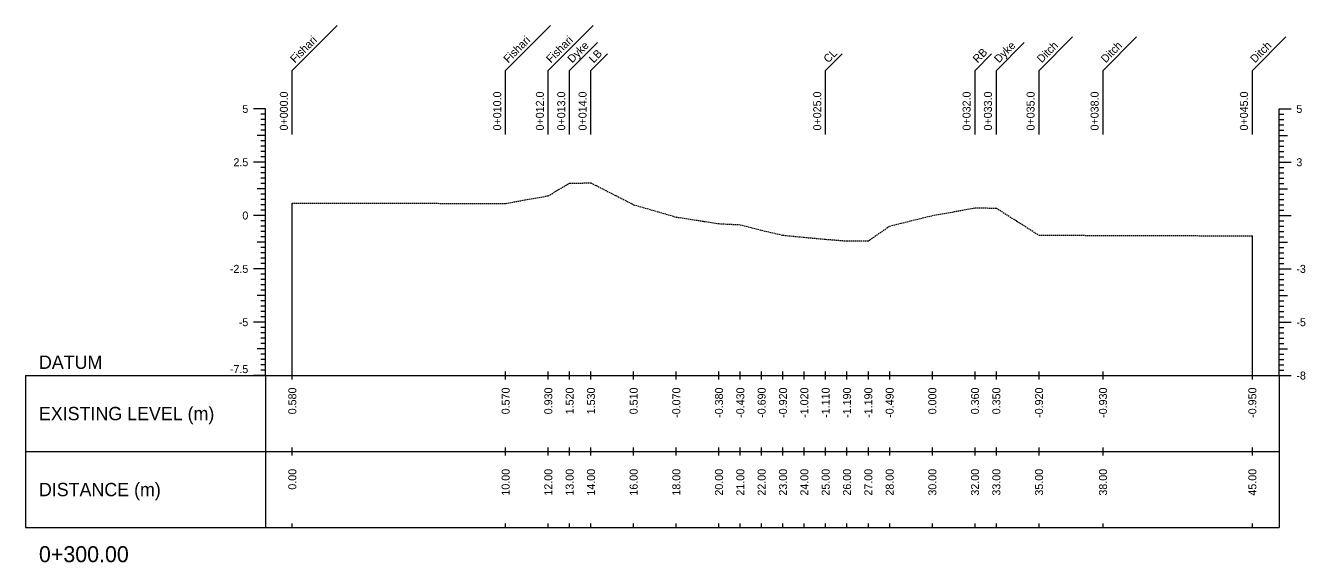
# Model space of a CAD drawing. Header units: inches. Extents: x -603 to 646, y -2572 to -1030.
# Drawn here: x -602.9 to -362.9, y -2572.2 to -2471.6 of the extents above; entities that cross this region are included whole.
import ezdxf
from ezdxf.enums import TextEntityAlignment as Align

# ---------------------------------------------------------------- set-up
doc = ezdxf.new("R2010")
doc.units = ezdxf.units.IN
doc.header["$MEASUREMENT"] = 0
doc.linetypes.add('HIDDEN', pattern=[0.375, 0.25, -0.125])
doc.layers.add('CS_Drawing', color=7, linetype='Continuous')
doc.layers.add('GL', color=3, linetype='HIDDEN')

msp = doc.modelspace()

# ---------------------------------------------------------------- linework, layer by layer
at = {"layer": 'CS_Drawing'}
for p, q in [((-552.86, -2480), (-544.44, -2471.58)), ((-512.86, -2480), (-504.44, -2471.58)), ((-504.86, -2480), (-496.44, -2471.58)), ((-412.86, -2480), (-406.56, -2473.7)), ((-400.86, -2480), (-394.56, -2473.7)), ((-372.86, -2480), (-366.56, -2473.7)), ((-500.86, -2480), (-495.62, -2474.76)), ((-420.86, -2480), (-415.62, -2474.76)), ((-496.86, -2480), (-493.74, -2476.88)), ((-452.86, -2480), (-449.74, -2476.88)), ((-424.86, -2480), (-421.74, -2476.88)), ((-552.86, -2492), (-552.86, -2480)), ((-512.86, -2492), (-512.86, -2480)), ((-504.86, -2492), (-504.86, -2480)), ((-500.86, -2492), (-500.86, -2480)), ((-496.86, -2492), (-496.86, -2480)), ((-452.86, -2492), (-452.86, -2480)), ((-424.86, -2492), (-424.86, -2480)), ((-420.86, -2492), (-420.86, -2480)), ((-412.86, -2492), (-412.86, -2480)), ((-400.86, -2492), (-400.86, -2480)), ((-372.86, -2492), (-372.86, -2480)), ((-557.86, -2487.2), (-560.11, -2487.2)), ((-557.86, -2487.2), (-559.44, -2487.2)), ((-557.86, -2487.2), (-558.76, -2487.2)), ((-557.86, -2488.2), (-558.76, -2488.2)), ((-557.86, -2537.2), (-557.86, -2487.2)), ((-367.86, -2487.2), (-365.61, -2487.2)), ((-367.86, -2487.2), (-366.29, -2487.2)), ((-367.86, -2487.2), (-366.96, -2487.2)), ((-367.86, -2537.2), (-367.86, -2487.2)), ((-367.86, -2488.2), (-366.96, -2488.2)), ((-557.86, -2489.2), (-558.76, -2489.2)), ((-557.86, -2490.2), (-558.76, -2490.2)), ((-367.86, -2489.2), (-366.96, -2489.2)), ((-367.86, -2490.2), (-366.96, -2490.2)), ((-557.86, -2492.2), (-559.44, -2492.2)), ((-557.86, -2491.2), (-558.76, -2491.2)), ((-557.86, -2492.2), (-558.76, -2492.2)), ((-367.86, -2491.2), (-366.96, -2491.2)), ((-367.86, -2492.2), (-366.29, -2492.2)), ((-367.86, -2492.2), (-366.96, -2492.2)), ((-557.86, -2493.2), (-558.76, -2493.2)), ((-557.86, -2494.2), (-558.76, -2494.2)), ((-557.86, -2495.2), (-558.76, -2495.2)), ((-367.86, -2493.2), (-366.96, -2493.2)), ((-367.86, -2494.2), (-366.96, -2494.2)), ((-367.86, -2495.2), (-366.96, -2495.2)), ((-557.86, -2497.2), (-560.11, -2497.2)), ((-557.86, -2497.2), (-559.44, -2497.2)), ((-557.86, -2496.2), (-558.76, -2496.2)), ((-557.86, -2497.2), (-558.76, -2497.2)), ((-367.86, -2496.2), (-366.96, -2496.2)), ((-367.86, -2497.2), (-365.61, -2497.2)), ((-367.86, -2497.2), (-366.29, -2497.2)), ((-367.86, -2497.2), (-366.96, -2497.2)), ((-557.86, -2498.2), (-558.76, -2498.2)), ((-557.86, -2499.2), (-558.76, -2499.2)), ((-557.86, -2500.2), (-558.76, -2500.2)), ((-367.86, -2498.2), (-366.96, -2498.2)), ((-367.86, -2499.2), (-366.96, -2499.2)), ((-367.86, -2500.2), (-366.96, -2500.2)), ((-557.86, -2502.2), (-559.44, -2502.2)), ((-557.86, -2501.2), (-558.76, -2501.2)), ((-557.86, -2502.2), (-558.76, -2502.2)), ((-367.86, -2501.2), (-366.96, -2501.2)), ((-367.86, -2502.2), (-366.29, -2502.2)), ((-367.86, -2502.2), (-366.96, -2502.2)), ((-557.86, -2503.2), (-558.76, -2503.2)), ((-557.86, -2504.2), (-558.76, -2504.2)), ((-552.86, -2537.2), (-552.86, -2504.88)), ((-367.86, -2503.2), (-366.96, -2503.2)), ((-367.86, -2504.2), (-366.96, -2504.2)), ((-557.86, -2507.2), (-560.11, -2507.2)), ((-557.86, -2507.2), (-559.44, -2507.2)), ((-557.86, -2505.2), (-558.76, -2505.2)), ((-557.86, -2506.2), (-558.76, -2506.2)), ((-557.86, -2507.2), (-558.76, -2507.2)), ((-367.86, -2505.2), (-366.96, -2505.2)), ((-367.86, -2506.2), (-366.96, -2506.2)), ((-367.86, -2507.2), (-365.61, -2507.2)), ((-367.86, -2507.2), (-366.29, -2507.2)), ((-367.86, -2507.2), (-366.96, -2507.2)), ((-557.86, -2508.2), (-558.76, -2508.2)), ((-557.86, -2509.2), (-558.76, -2509.2)), ((-367.86, -2508.2), (-366.96, -2508.2)), ((-367.86, -2509.2), (-366.96, -2509.2)), ((-557.86, -2512.2), (-559.44, -2512.2)), ((-557.86, -2510.2), (-558.76, -2510.2)), ((-557.86, -2511.2), (-558.76, -2511.2)), ((-557.86, -2512.2), (-558.76, -2512.2)), ((-372.86, -2537.2), (-372.86, -2511)), ((-367.86, -2510.2), (-366.96, -2510.2)), ((-367.86, -2511.2), (-366.96, -2511.2)), ((-367.86, -2512.2), (-366.29, -2512.2)), ((-367.86, -2512.2), (-366.96, -2512.2)), ((-557.86, -2513.2), (-558.76, -2513.2)), ((-557.86, -2514.2), (-558.76, -2514.2)), ((-367.86, -2513.2), (-366.96, -2513.2)), ((-367.86, -2514.2), (-366.96, -2514.2)), ((-557.86, -2515.2), (-558.76, -2515.2)), ((-557.86, -2516.2), (-558.76, -2516.2)), ((-367.86, -2515.2), (-366.96, -2515.2)), ((-367.86, -2516.2), (-366.96, -2516.2)), ((-557.86, -2517.2), (-560.11, -2517.2)), ((-557.86, -2517.2), (-559.44, -2517.2)), ((-557.86, -2517.2), (-558.76, -2517.2)), ((-557.86, -2518.2), (-558.76, -2518.2)), ((-557.86, -2519.2), (-558.76, -2519.2)), ((-367.86, -2517.2), (-365.61, -2517.2)), ((-367.86, -2517.2), (-366.29, -2517.2)), ((-367.86, -2517.2), (-366.96, -2517.2)), ((-367.86, -2518.2), (-366.96, -2518.2)), ((-367.86, -2519.2), (-366.96, -2519.2)), ((-557.86, -2520.2), (-558.76, -2520.2)), ((-557.86, -2521.2), (-558.76, -2521.2)), ((-367.86, -2520.2), (-366.96, -2520.2)), ((-367.86, -2521.2), (-366.96, -2521.2)), ((-557.86, -2522.2), (-559.44, -2522.2)), ((-557.86, -2522.2), (-558.76, -2522.2)), ((-557.86, -2523.2), (-558.76, -2523.2)), ((-557.86, -2524.2), (-558.76, -2524.2)), ((-367.86, -2522.2), (-366.29, -2522.2)), ((-367.86, -2522.2), (-366.96, -2522.2)), ((-367.86, -2523.2), (-366.96, -2523.2)), ((-367.86, -2524.2), (-366.96, -2524.2)), ((-557.86, -2525.2), (-558.76, -2525.2)), ((-557.86, -2526.2), (-558.76, -2526.2)), ((-367.86, -2525.2), (-366.96, -2525.2)), ((-367.86, -2526.2), (-366.96, -2526.2)), ((-557.86, -2527.2), (-560.11, -2527.2)), ((-557.86, -2527.2), (-559.44, -2527.2)), ((-557.86, -2527.2), (-558.76, -2527.2)), ((-557.86, -2528.2), (-558.76, -2528.2)), ((-367.86, -2527.2), (-365.61, -2527.2)), ((-367.86, -2527.2), (-366.29, -2527.2)), ((-367.86, -2527.2), (-366.96, -2527.2)), ((-367.86, -2528.2), (-366.96, -2528.2)), ((-557.86, -2529.2), (-558.76, -2529.2)), ((-557.86, -2530.2), (-558.76, -2530.2)), ((-557.86, -2531.2), (-558.76, -2531.2)), ((-367.86, -2529.2), (-366.96, -2529.2)), ((-367.86, -2530.2), (-366.96, -2530.2)), ((-367.86, -2531.2), (-366.96, -2531.2)), ((-557.86, -2532.2), (-559.44, -2532.2)), ((-557.86, -2532.2), (-558.76, -2532.2)), ((-557.86, -2533.2), (-558.76, -2533.2)), ((-367.86, -2532.2), (-366.29, -2532.2)), ((-367.86, -2532.2), (-366.96, -2532.2)), ((-367.86, -2533.2), (-366.96, -2533.2)), ((-557.86, -2534.2), (-558.76, -2534.2)), ((-557.86, -2535.2), (-558.76, -2535.2)), ((-557.86, -2536.2), (-558.76, -2536.2)), ((-367.86, -2534.2), (-366.96, -2534.2)), ((-367.86, -2535.2), (-366.96, -2535.2)), ((-367.86, -2536.2), (-366.96, -2536.2)), ((-602.86, -2537.2), (-557.86, -2537.2)), ((-602.86, -2537.2), (-602.86, -2565.7)), ((-557.86, -2537.2), (-560.11, -2537.2)), ((-557.86, -2537.2), (-559.44, -2537.2)), ((-557.86, -2537.2), (-558.76, -2537.2)), ((-557.86, -2537.2), (-367.86, -2537.2)), ((-557.86, -2537.2), (-557.86, -2565.7)), ((-552.86, -2537.95), (-552.86, -2536.45)), ((-512.86, -2537.95), (-512.86, -2536.45)), ((-504.86, -2537.95), (-504.86, -2536.45)), ((-500.86, -2537.95), (-500.86, -2536.45)), ((-496.86, -2537.95), (-496.86, -2536.45)), ((-488.86, -2537.95), (-488.86, -2536.45)), ((-480.86, -2537.95), (-480.86, -2536.45)), ((-472.86, -2537.95), (-472.86, -2536.45)), ((-468.86, -2537.95), (-468.86, -2536.45)), ((-464.86, -2537.95), (-464.86, -2536.45)), ((-460.86, -2537.95), (-460.86, -2536.45)), ((-456.86, -2537.95), (-456.86, -2536.45)), ((-452.86, -2537.95), (-452.86, -2536.45)), ((-448.86, -2537.95), (-448.86, -2536.45)), ((-444.86, -2537.95), (-444.86, -2536.45)), ((-440.86, -2537.95), (-440.86, -2536.45)), ((-432.86, -2537.95), (-432.86, -2536.45)), ((-424.86, -2537.95), (-424.86, -2536.45)), ((-420.86, -2537.95), (-420.86, -2536.45)), ((-412.86, -2537.95), (-412.86, -2536.45)), ((-400.86, -2537.95), (-400.86, -2536.45)), ((-372.86, -2537.95), (-372.86, -2536.45)), ((-367.86, -2537.2), (-365.61, -2537.2)), ((-367.86, -2537.2), (-366.29, -2537.2)), ((-367.86, -2537.2), (-366.96, -2537.2)), ((-367.86, -2537.2), (-367.86, -2565.7)), ((-602.86, -2551.45), (-557.86, -2551.45)), ((-557.86, -2551.45), (-367.86, -2551.45)), ((-557.86, -2551.45), (-367.86, -2551.45)), ((-552.86, -2552.2), (-552.86, -2550.7)), ((-512.86, -2552.2), (-512.86, -2550.7)), ((-504.86, -2552.2), (-504.86, -2550.7)), ((-500.86, -2552.2), (-500.86, -2550.7)), ((-496.86, -2552.2), (-496.86, -2550.7)), ((-488.86, -2552.2), (-488.86, -2550.7)), ((-480.86, -2552.2), (-480.86, -2550.7)), ((-472.86, -2552.2), (-472.86, -2550.7)), ((-468.86, -2552.2), (-468.86, -2550.7)), ((-464.86, -2552.2), (-464.86, -2550.7)), ((-460.86, -2552.2), (-460.86, -2550.7)), ((-456.86, -2552.2), (-456.86, -2550.7)), ((-452.86, -2552.2), (-452.86, -2550.7)), ((-448.86, -2552.2), (-448.86, -2550.7)), ((-444.86, -2552.2), (-444.86, -2550.7)), ((-440.86, -2552.2), (-440.86, -2550.7)), ((-432.86, -2552.2), (-432.86, -2550.7)), ((-424.86, -2552.2), (-424.86, -2550.7)), ((-420.86, -2552.2), (-420.86, -2550.7)), ((-412.86, -2552.2), (-412.86, -2550.7)), ((-400.86, -2552.2), (-400.86, -2550.7)), ((-372.86, -2552.2), (-372.86, -2550.7)), ((-552.86, -2565.7), (-552.86, -2564.95)), ((-512.86, -2565.7), (-512.86, -2564.95)), ((-504.86, -2565.7), (-504.86, -2564.95)), ((-500.86, -2565.7), (-500.86, -2564.95)), ((-496.86, -2565.7), (-496.86, -2564.95)), ((-488.86, -2565.7), (-488.86, -2564.95)), ((-480.86, -2565.7), (-480.86, -2564.95)), ((-472.86, -2565.7), (-472.86, -2564.95)), ((-468.86, -2565.7), (-468.86, -2564.95)), ((-464.86, -2565.7), (-464.86, -2564.95)), ((-460.86, -2565.7), (-460.86, -2564.95)), ((-456.86, -2565.7), (-456.86, -2564.95)), ((-452.86, -2565.7), (-452.86, -2564.95)), ((-448.86, -2565.7), (-448.86, -2564.95)), ((-444.86, -2565.7), (-444.86, -2564.95)), ((-440.86, -2565.7), (-440.86, -2564.95)), ((-432.86, -2565.7), (-432.86, -2564.95)), ((-424.86, -2565.7), (-424.86, -2564.95)), ((-420.86, -2565.7), (-420.86, -2564.95)), ((-412.86, -2565.7), (-412.86, -2564.95)), ((-400.86, -2565.7), (-400.86, -2564.95)), ((-372.86, -2565.7), (-372.86, -2564.95)), ((-602.86, -2565.7), (-557.86, -2565.7)), ((-557.86, -2565.7), (-367.86, -2565.7))]:
    msp.add_line(p, q, dxfattribs=at)
at = {"layer": 'GL'}
msp.add_lwpolyline([(-552.86, -2504.88), (-512.86, -2504.92), (-504.86, -2503.48), (-500.86, -2501.12), (-496.86, -2501.08), (-488.86, -2505.16), (-480.86, -2507.48), (-472.86, -2508.72), (-468.86, -2508.92), (-464.86, -2509.96), (-460.86, -2510.88), (-456.86, -2511.28), (-452.86, -2511.64), (-448.86, -2511.96), (-444.86, -2511.96), (-440.86, -2509.16), (-432.86, -2507.2), (-424.86, -2505.76), (-420.86, -2505.8), (-412.86, -2510.88), (-400.86, -2510.92), (-372.86, -2511)], dxfattribs=at)

# ---------------------------------------------------------------- texts
at = {"layer": 'CS_Drawing'}
for s, rotation, p in [('Fishari', 45, (-552.06, -2479)), ('Fishari', 45, (-512.06, -2479)), ('Fishari', 45, (-504.06, -2479)), ('Dyke', 45, (-500.06, -2479)), ('LB', 45, (-496.06, -2479)), ('RB', 45, (-424.06, -2479)), ('Dyke', 45, (-420.06, -2479)), ('Ditch', 45, (-412.06, -2479)), ('Ditch', 45, (-400.06, -2479)), ('Ditch', 45, (-372.06, -2479)), ('CL', 45, (-452.06, -2479)), ('0+000.0', 90, (-553.24, -2491.25)), ('0+010.0', 90, (-513.24, -2491.25)), ('0+012.0', 90, (-505.24, -2491.25)), ('0+013.0', 90, (-501.24, -2491.25)), ('0+014.0', 90, (-497.24, -2491.25)), ('0+025.0', 90, (-453.24, -2491.25)), ('0+032.0', 90, (-425.24, -2491.25)), ('0+033.0', 90, (-421.24, -2491.25)), ('0+035.0', 90, (-413.24, -2491.25)), ('0+038.0', 90, (-401.24, -2491.25)), ('0+045.0', 90, (-373.24, -2491.25))]:
    msp.add_text(s, height=1.5, rotation=rotation, dxfattribs=at).set_placement(p, align=Align.BOTTOM_LEFT)
for s, p in [('5', (-561.11, -2487.2)), ('2.5', (-561.11, -2497.2)), ('0', (-561.11, -2507.2)), ('-2.5', (-561.11, -2517.2)), ('-5', (-561.11, -2527.2))]:
    msp.add_text(s, height=1.5, dxfattribs=at).set_placement(p, align=Align.MIDDLE_RIGHT)
for s, height, p in [('5', 1.5, (-364.61, -2487.2)), ('3', 1.5, (-364.61, -2497.2)), ('-3', 1.5, (-364.61, -2517.2)), ('-5', 1.5, (-364.61, -2527.2)), ('DATUM', 2.5, (-600.36, -2534.7)), ('-8', 1.5, (-364.61, -2537.2)), ('-8', 1.5, (-364.61, -2537.2)), ('EXISTING LEVEL (m)', 2.5, (-600.36, -2544.33)), ('DISTANCE (m)', 2.5, (-600.36, -2558.58)), ('0+300.00', 3, (-600.36, -2570.7))]:
    msp.add_text(s, height=height, dxfattribs=at).set_placement(p, align=Align.MIDDLE_LEFT)
msp.add_text('-7.5', height=1.5, dxfattribs=at).set_placement((-561.11, -2536.75), align=Align.RIGHT)
for s, p in [('0.580', (-552.86, -2539.45)), ('0.570', (-512.86, -2539.45)), ('0.930', (-504.86, -2539.45)), ('1.520', (-500.86, -2539.45)), ('1.530', (-496.86, -2539.45)), ('0.510', (-488.86, -2539.45)), ('-0.070', (-480.86, -2539.45)), ('-0.380', (-472.86, -2539.45)), ('-0.430', (-468.86, -2539.45)), ('-0.690', (-464.86, -2539.45)), ('-0.920', (-460.86, -2539.45)), ('-1.020', (-456.86, -2539.45)), ('-1.110', (-452.86, -2539.45)), ('-1.190', (-448.86, -2539.45)), ('-1.190', (-444.86, -2539.45)), ('-0.490', (-440.86, -2539.45)), ('0.000', (-432.86, -2539.45)), ('0.360', (-424.86, -2539.45)), ('0.350', (-420.86, -2539.45)), ('-0.920', (-412.86, -2539.45)), ('-0.930', (-400.86, -2539.45)), ('-0.950', (-372.86, -2539.45)), ('0.00', (-552.86, -2554.7)), ('10.00', (-512.86, -2554.7)), ('12.00', (-504.86, -2554.7)), ('13.00', (-500.86, -2554.7)), ('14.00', (-496.86, -2554.7)), ('16.00', (-488.86, -2554.7)), ('18.00', (-480.86, -2554.7)), ('20.00', (-472.86, -2554.7)), ('21.00', (-468.86, -2554.7)), ('22.00', (-464.86, -2554.7)), ('23.00', (-460.86, -2554.7)), ('24.00', (-456.86, -2554.7)), ('25.00', (-452.86, -2554.7)), ('26.00', (-448.86, -2554.7)), ('27.00', (-444.86, -2554.7)), ('28.00', (-440.86, -2554.7)), ('30.00', (-432.86, -2554.7)), ('32.00', (-424.86, -2554.7)), ('33.00', (-420.86, -2554.7)), ('35.00', (-412.86, -2554.7)), ('38.00', (-400.86, -2554.7)), ('45.00', (-372.86, -2554.7))]:
    msp.add_text(s, height=1.5, rotation=90, dxfattribs=at).set_placement(p, align=Align.MIDDLE_RIGHT)

doc.saveas('drawing.dxf')
